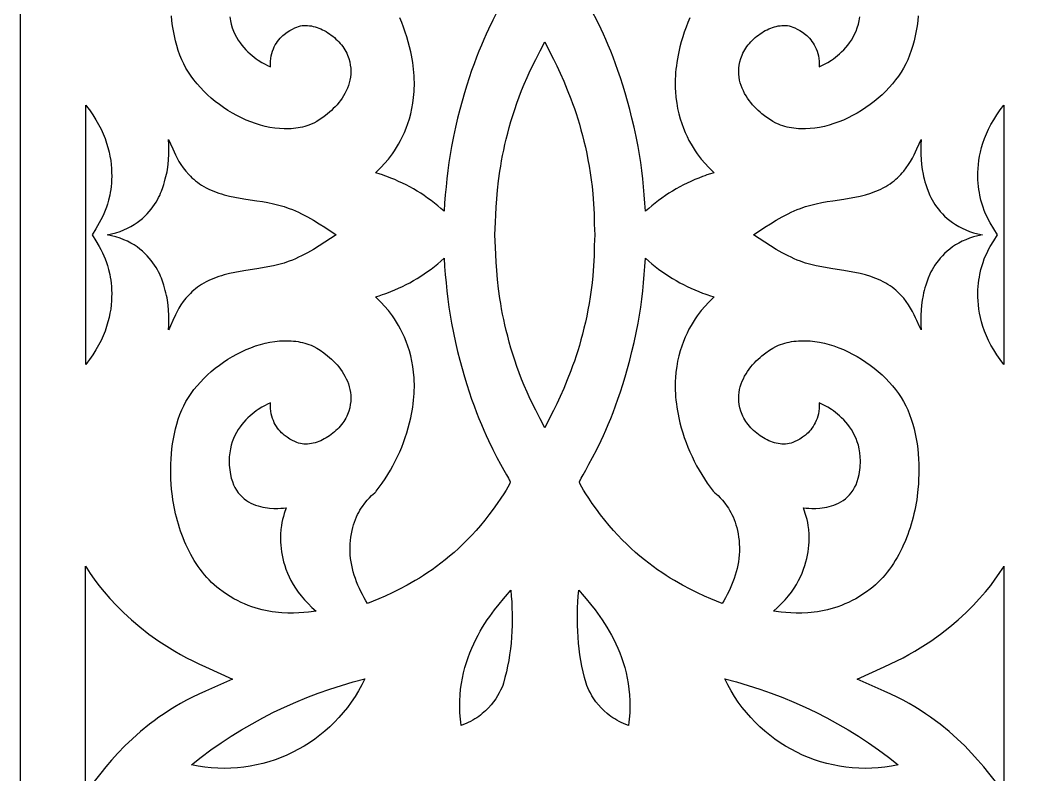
# Model space of a CAD drawing. Extents: x -375 to 375, y -1025 to 1025.
# Drawn here: x -270 to -193.5, y -124.4 to -66.8 of the extents above; entities that cross this region are included whole.
import ezdxf

# ---------------------------------------------------------------- set-up
doc = ezdxf.new("R2010")
doc.units = 0
doc.layers.add('LAYER_1', color=18, linetype='CONTINUOUS')
doc.layers.add('LAYER_2', color=174, linetype='CONTINUOUS')

msp = doc.modelspace()

# ---------------------------------------------------------------- linework, layer by layer
at = {"layer": 'LAYER_1'}
for points in [[(-254.019, -66.568), (-253.97, -66.859), (-253.904, -67.136), (-253.823, -67.401), (-253.728, -67.653), (-253.62, -67.893), (-253.5, -68.12), (-253.371, -68.335), (-253.234, -68.538), (-253.089, -68.729), (-252.939, -68.909), (-252.785, -69.077), (-252.628, -69.234), (-252.47, -69.381), (-252.312, -69.516), (-252.156, -69.64), (-252.002, -69.755), (-251.853, -69.859), (-251.574, -70.037), (-251.329, -70.176), (-251.13, -70.278), (-250.915, -70.377), (-250.918, -70.152), (-250.908, -69.937), (-250.886, -69.733), (-250.852, -69.538), (-250.808, -69.354), (-250.754, -69.178), (-250.692, -69.013), (-250.621, -68.856), (-250.543, -68.708), (-250.458, -68.569), (-250.368, -68.439), (-250.273, -68.317), (-250.174, -68.202), (-250.072, -68.096), (-249.968, -67.997), (-249.862, -67.905), (-249.649, -67.743), (-249.44, -67.608), (-249.241, -67.498), (-249.059, -67.411), (-248.901, -67.345), (-248.774, -67.299), (-248.635, -67.259), (-248.498, -67.238), (-248.359, -67.226), (-248.219, -67.222), (-248.078, -67.228), (-247.935, -67.241), (-247.793, -67.263), (-247.65, -67.292), (-247.507, -67.329), (-247.365, -67.373), (-247.223, -67.424), (-247.082, -67.481), (-246.943, -67.545), (-246.806, -67.616), (-246.671, -67.692), (-246.537, -67.773), (-246.407, -67.86), (-246.28, -67.952), (-246.155, -68.048), (-246.035, -68.15), (-245.918, -68.255), (-245.806, -68.364), (-245.698, -68.477), (-245.595, -68.593), (-245.497, -68.712), (-245.405, -68.835), (-245.318, -68.959), (-245.238, -69.086), (-245.164, -69.215), (-245.096, -69.346), (-245.036, -69.478), (-244.983, -69.611), (-244.938, -69.745), (-244.872, -69.994), (-244.825, -70.239), (-244.797, -70.478), (-244.787, -70.713), (-244.794, -70.944), (-244.817, -71.169), (-244.854, -71.388), (-244.906, -71.603), (-244.971, -71.811), (-245.047, -72.015), (-245.135, -72.212), (-245.233, -72.403), (-245.34, -72.589), (-245.456, -72.768), (-245.578, -72.941), (-245.707, -73.107), (-245.84, -73.266), (-245.979, -73.419), (-246.12, -73.564), (-246.264, -73.703), (-246.409, -73.834), (-246.554, -73.958), (-246.843, -74.183), (-247.121, -74.376), (-247.381, -74.537), (-247.616, -74.664), (-247.817, -74.756), (-247.978, -74.818), (-248.14, -74.873), (-248.305, -74.923), (-248.472, -74.966), (-248.64, -75.004), (-248.811, -75.035), (-248.982, -75.061), (-249.156, -75.082), (-249.331, -75.096), (-249.507, -75.106), (-249.863, -75.108), (-250.222, -75.089), (-250.584, -75.05), (-250.948, -74.992), (-251.313, -74.915), (-251.678, -74.819), (-252.042, -74.706), (-252.404, -74.576), (-252.763, -74.43), (-253.118, -74.269), (-253.469, -74.093), (-253.814, -73.903), (-254.152, -73.699), (-254.483, -73.483), (-254.805, -73.255), (-255.118, -73.016), (-255.421, -72.765), (-255.712, -72.506), (-255.991, -72.236), (-256.256, -71.959), (-256.508, -71.673), (-256.744, -71.38), (-256.965, -71.081), (-257.169, -70.776), (-257.354, -70.466), (-257.521, -70.151), (-257.668, -69.833), (-257.81, -69.48), (-257.938, -69.12), (-258.052, -68.755), (-258.153, -68.385), (-258.24, -68.011), (-258.315, -67.633), (-258.377, -67.251), (-258.427, -66.867), (-258.466, -66.482)], [(-233.647, -66.209), (-233.96, -66.817), (-234.298, -67.512), (-234.474, -67.893), (-234.654, -68.297), (-234.836, -68.723), (-235.021, -69.173), (-235.207, -69.645), (-235.394, -70.142), (-235.58, -70.661), (-235.765, -71.205), (-235.948, -71.773), (-236.128, -72.365), (-236.305, -72.982), (-236.477, -73.623), (-236.644, -74.289), (-236.805, -74.981), (-236.96, -75.698), (-237.106, -76.441), (-237.215, -77.054), (-237.31, -77.669), (-237.393, -78.286), (-237.466, -78.905), (-237.53, -79.525), (-237.586, -80.146), (-237.635, -80.767), (-237.68, -81.389), (-237.92, -81.174), (-238.166, -80.965), (-238.416, -80.763), (-238.67, -80.567), (-238.929, -80.378), (-239.192, -80.195), (-239.459, -80.019), (-239.731, -79.85), (-240.006, -79.687), (-240.285, -79.531), (-240.568, -79.382), (-240.854, -79.24), (-241.144, -79.105), (-241.437, -78.977), (-241.733, -78.857), (-242.032, -78.743), (-242.206, -78.675), (-242.364, -78.617), (-242.629, -78.533), (-242.815, -78.481), (-242.913, -78.453), (-242.832, -78.377), (-242.681, -78.234), (-242.471, -78.025), (-242.215, -77.749), (-241.927, -77.408), (-241.774, -77.212), (-241.618, -76.999), (-241.46, -76.77), (-241.302, -76.524), (-241.145, -76.261), (-240.991, -75.982), (-240.841, -75.686), (-240.698, -75.373), (-240.562, -75.043), (-240.435, -74.697), (-240.32, -74.334), (-240.216, -73.954), (-240.127, -73.557), (-240.053, -73.143), (-239.997, -72.712), (-239.959, -72.264), (-239.948, -72.034), (-239.941, -71.8), (-239.941, -71.561), (-239.946, -71.318), (-239.957, -71.071), (-239.974, -70.82), (-239.998, -70.564), (-240.027, -70.305), (-240.064, -70.041), (-240.107, -69.772), (-240.158, -69.5), (-240.216, -69.223), (-240.305, -68.845), (-240.405, -68.469), (-240.515, -68.095), (-240.637, -67.724), (-240.768, -67.356), (-240.91, -66.991), (-241.062, -66.631)], [(-218.937, -66.631), (-219.089, -66.991), (-219.231, -67.356), (-219.363, -67.724), (-219.484, -68.095), (-219.595, -68.469), (-219.695, -68.845), (-219.784, -69.223), (-219.842, -69.5), (-219.892, -69.772), (-219.936, -70.041), (-219.972, -70.305), (-220.002, -70.564), (-220.025, -70.82), (-220.042, -71.071), (-220.053, -71.318), (-220.059, -71.561), (-220.058, -71.8), (-220.052, -72.034), (-220.041, -72.264), (-220.003, -72.712), (-219.946, -73.143), (-219.873, -73.557), (-219.783, -73.954), (-219.68, -74.334), (-219.564, -74.697), (-219.437, -75.043), (-219.302, -75.373), (-219.158, -75.686), (-219.008, -75.982), (-218.854, -76.261), (-218.697, -76.524), (-218.539, -76.77), (-218.381, -76.999), (-218.225, -77.212), (-218.073, -77.408), (-217.784, -77.749), (-217.529, -78.025), (-217.319, -78.234), (-217.167, -78.377), (-217.087, -78.453), (-217.184, -78.481), (-217.371, -78.533), (-217.635, -78.617), (-217.794, -78.675), (-217.968, -78.743), (-218.267, -78.857), (-218.563, -78.977), (-218.856, -79.105), (-219.146, -79.24), (-219.432, -79.382), (-219.714, -79.531), (-219.994, -79.687), (-220.269, -79.85), (-220.54, -80.019), (-220.807, -80.195), (-221.071, -80.378), (-221.329, -80.567), (-221.584, -80.763), (-221.834, -80.965), (-222.079, -81.174), (-222.32, -81.389), (-222.364, -80.767), (-222.414, -80.146), (-222.47, -79.525), (-222.534, -78.905), (-222.606, -78.286), (-222.69, -77.669), (-222.785, -77.054), (-222.893, -76.441), (-223.04, -75.698), (-223.194, -74.981), (-223.355, -74.289), (-223.522, -73.623), (-223.695, -72.982), (-223.871, -72.365), (-224.052, -71.773), (-224.235, -71.205), (-224.42, -70.661), (-224.606, -70.142), (-224.792, -69.645), (-224.978, -69.173), (-225.163, -68.723), (-225.346, -68.297), (-225.525, -67.893), (-225.702, -67.512), (-226.039, -66.817), (-226.353, -66.209)], [(-201.534, -66.482), (-201.572, -66.867), (-201.623, -67.251), (-201.685, -67.633), (-201.759, -68.011), (-201.847, -68.385), (-201.947, -68.755), (-202.061, -69.12), (-202.189, -69.48), (-202.331, -69.833), (-202.478, -70.151), (-202.645, -70.466), (-202.831, -70.776), (-203.035, -71.081), (-203.255, -71.38), (-203.492, -71.673), (-203.743, -71.959), (-204.009, -72.236), (-204.288, -72.506), (-204.579, -72.765), (-204.881, -73.016), (-205.194, -73.255), (-205.517, -73.483), (-205.847, -73.699), (-206.186, -73.903), (-206.531, -74.093), (-206.881, -74.269), (-207.237, -74.43), (-207.596, -74.576), (-207.958, -74.706), (-208.322, -74.819), (-208.687, -74.915), (-209.051, -74.992), (-209.415, -75.05), (-209.778, -75.089), (-210.137, -75.108), (-210.493, -75.106), (-210.669, -75.096), (-210.844, -75.082), (-211.017, -75.061), (-211.189, -75.035), (-211.359, -75.004), (-211.528, -74.966), (-211.694, -74.923), (-211.859, -74.873), (-212.022, -74.818), (-212.182, -74.756), (-212.383, -74.664), (-212.618, -74.537), (-212.878, -74.376), (-213.157, -74.183), (-213.445, -73.958), (-213.591, -73.834), (-213.736, -73.703), (-213.879, -73.564), (-214.021, -73.419), (-214.159, -73.266), (-214.293, -73.107), (-214.422, -72.941), (-214.544, -72.768), (-214.659, -72.589), (-214.766, -72.403), (-214.864, -72.212), (-214.952, -72.015), (-215.029, -71.811), (-215.094, -71.603), (-215.145, -71.388), (-215.183, -71.169), (-215.206, -70.944), (-215.213, -70.713), (-215.203, -70.478), (-215.175, -70.239), (-215.128, -69.994), (-215.061, -69.745), (-215.016, -69.611), (-214.963, -69.478), (-214.903, -69.346), (-214.836, -69.215), (-214.762, -69.086), (-214.681, -68.959), (-214.595, -68.835), (-214.503, -68.712), (-214.405, -68.593), (-214.302, -68.477), (-214.194, -68.364), (-214.081, -68.255), (-213.965, -68.15), (-213.844, -68.048), (-213.72, -67.952), (-213.592, -67.86), (-213.462, -67.773), (-213.329, -67.692), (-213.194, -67.616), (-213.056, -67.545), (-212.917, -67.481), (-212.777, -67.424), (-212.635, -67.373), (-212.493, -67.329), (-212.35, -67.292), (-212.207, -67.263), (-212.064, -67.241), (-211.922, -67.228), (-211.78, -67.222), (-211.64, -67.226), (-211.501, -67.238), (-211.364, -67.259), (-211.226, -67.299), (-211.098, -67.345), (-210.94, -67.411), (-210.759, -67.498), (-210.56, -67.608), (-210.351, -67.743), (-210.138, -67.905), (-210.032, -67.997), (-209.927, -68.096), (-209.825, -68.202), (-209.726, -68.317), (-209.631, -68.439), (-209.541, -68.569), (-209.457, -68.708), (-209.379, -68.856), (-209.308, -69.013), (-209.245, -69.178), (-209.191, -69.354), (-209.147, -69.538), (-209.114, -69.733), (-209.092, -69.937), (-209.082, -70.152), (-209.085, -70.377), (-208.87, -70.278), (-208.671, -70.176), (-208.426, -70.037), (-208.146, -69.859), (-207.997, -69.755), (-207.844, -69.64), (-207.687, -69.516), (-207.529, -69.381), (-207.371, -69.234), (-207.214, -69.077), (-207.06, -68.909), (-206.91, -68.729), (-206.766, -68.538), (-206.628, -68.335), (-206.499, -68.12), (-206.38, -67.893), (-206.272, -67.653), (-206.176, -67.401), (-206.095, -67.136), (-206.029, -66.859), (-205.98, -66.568)], [(-265, -125.698), (-265, -108.44), (-264.911, -108.59), (-264.648, -108.998), (-264.341, -109.439), (-263.99, -109.909), (-263.592, -110.402), (-263.146, -110.915), (-262.653, -111.442), (-262.111, -111.981), (-261.518, -112.525), (-260.873, -113.071), (-260.176, -113.614), (-259.426, -114.149), (-258.621, -114.672), (-258.197, -114.928), (-257.76, -115.179), (-257.308, -115.425), (-256.843, -115.665), (-256.362, -115.898), (-255.868, -116.125), (-253.806, -117.044), (-255.868, -117.963), (-256.368, -118.189), (-256.851, -118.424), (-257.318, -118.665), (-257.768, -118.912), (-258.202, -119.166), (-258.62, -119.424), (-259.023, -119.687), (-259.41, -119.953), (-259.783, -120.223), (-260.142, -120.496), (-260.818, -121.046), (-261.44, -121.598), (-262.012, -122.149), (-262.537, -122.692), (-263.018, -123.222), (-263.456, -123.735), (-263.856, -124.226), (-264.551, -125.118)], [(-195.448, -125.118), (-196.143, -124.226), (-196.543, -123.735), (-196.982, -123.222), (-197.462, -122.692), (-197.987, -122.149), (-198.559, -121.598), (-199.182, -121.046), (-199.857, -120.496), (-200.216, -120.223), (-200.589, -119.953), (-200.977, -119.687), (-201.38, -119.424), (-201.798, -119.166), (-202.232, -118.912), (-202.682, -118.665), (-203.148, -118.424), (-203.632, -118.189), (-204.132, -117.963), (-206.194, -117.044), (-204.132, -116.125), (-203.637, -115.898), (-203.157, -115.665), (-202.691, -115.425), (-202.239, -115.179), (-201.802, -114.928), (-201.378, -114.672), (-200.574, -114.149), (-199.823, -113.614), (-199.126, -113.071), (-198.482, -112.525), (-197.889, -111.981), (-197.346, -111.442), (-196.853, -110.915), (-196.408, -110.402), (-196.01, -109.909), (-195.658, -109.439), (-195.351, -108.998), (-195.088, -108.59), (-195, -108.441), (-195, -125.697)]]:
    msp.add_lwpolyline(points, dxfattribs=at)
for points in [[(-230.345, -97.211), (-230.694, -96.539), (-231.035, -95.862), (-231.198, -95.52), (-231.353, -95.175), (-231.566, -94.675), (-231.766, -94.181), (-231.953, -93.693), (-232.127, -93.213), (-232.289, -92.739), (-232.44, -92.273), (-232.58, -91.813), (-232.71, -91.361), (-232.829, -90.917), (-232.939, -90.481), (-233.039, -90.052), (-233.131, -89.632), (-233.214, -89.219), (-233.289, -88.816), (-233.357, -88.421), (-233.418, -88.034), (-233.52, -87.288), (-233.6, -86.58), (-233.661, -85.91), (-233.706, -85.279), (-233.739, -84.69), (-233.764, -84.143), (-233.804, -83.18), (-233.764, -82.218), (-233.739, -81.671), (-233.706, -81.082), (-233.661, -80.451), (-233.6, -79.781), (-233.52, -79.073), (-233.418, -78.327), (-233.357, -77.94), (-233.289, -77.545), (-233.214, -77.142), (-233.131, -76.729), (-233.039, -76.309), (-232.939, -75.88), (-232.829, -75.444), (-232.71, -75), (-232.58, -74.548), (-232.44, -74.088), (-232.289, -73.622), (-232.127, -73.148), (-231.953, -72.668), (-231.766, -72.18), (-231.566, -71.686), (-231.353, -71.186), (-231.198, -70.84), (-231.035, -70.499), (-230.694, -69.822), (-230.345, -69.15), (-230, -68.476), (-229.581, -69.304), (-229.343, -69.781), (-229.09, -70.301), (-228.827, -70.863), (-228.558, -71.47), (-228.285, -72.12), (-228.014, -72.815), (-227.88, -73.18), (-227.747, -73.556), (-227.617, -73.943), (-227.489, -74.342), (-227.365, -74.753), (-227.244, -75.175), (-227.127, -75.608), (-227.015, -76.054), (-226.908, -76.511), (-226.806, -76.981), (-226.71, -77.462), (-226.621, -77.955), (-226.539, -78.46), (-226.464, -78.978), (-226.397, -79.508), (-226.338, -80.05), (-226.305, -80.428), (-226.281, -80.808), (-226.247, -81.578), (-226.224, -82.366), (-226.196, -83.18), (-226.224, -83.995), (-226.247, -84.783), (-226.281, -85.553), (-226.305, -85.933), (-226.338, -86.311), (-226.397, -86.853), (-226.464, -87.383), (-226.539, -87.901), (-226.621, -88.406), (-226.71, -88.899), (-226.806, -89.38), (-226.908, -89.85), (-227.015, -90.307), (-227.127, -90.753), (-227.244, -91.186), (-227.365, -91.608), (-227.489, -92.019), (-227.617, -92.418), (-227.747, -92.805), (-227.88, -93.181), (-228.014, -93.546), (-228.285, -94.241), (-228.558, -94.891), (-228.827, -95.498), (-229.09, -96.06), (-229.343, -96.58), (-229.581, -97.057), (-230, -97.885)], [(-264.998, -83.18), (-264.998, -73.293), (-264.851, -73.479), (-264.712, -73.666), (-264.453, -74.036), (-264.22, -74.405), (-264.011, -74.771), (-263.826, -75.133), (-263.664, -75.491), (-263.522, -75.845), (-263.401, -76.193), (-263.299, -76.535), (-263.214, -76.871), (-263.146, -77.199), (-263.094, -77.52), (-263.056, -77.832), (-263.031, -78.135), (-263.018, -78.428), (-263.015, -78.712), (-263.023, -78.984), (-263.039, -79.245), (-263.062, -79.493), (-263.091, -79.729), (-263.126, -79.951), (-263.164, -80.16), (-263.248, -80.532), (-263.334, -80.841), (-263.411, -81.081), (-263.507, -81.337), (-263.606, -81.578), (-263.716, -81.815), (-263.835, -82.048), (-263.962, -82.277), (-264.231, -82.73), (-264.511, -83.18), (-264.231, -83.631), (-263.962, -84.084), (-263.835, -84.313), (-263.716, -84.546), (-263.606, -84.783), (-263.507, -85.024), (-263.411, -85.28), (-263.334, -85.52), (-263.248, -85.829), (-263.164, -86.201), (-263.126, -86.41), (-263.091, -86.632), (-263.062, -86.868), (-263.039, -87.116), (-263.023, -87.377), (-263.015, -87.649), (-263.018, -87.932), (-263.031, -88.226), (-263.056, -88.529), (-263.094, -88.841), (-263.146, -89.162), (-263.214, -89.49), (-263.299, -89.826), (-263.401, -90.168), (-263.522, -90.516), (-263.664, -90.87), (-263.826, -91.228), (-264.011, -91.59), (-264.22, -91.956), (-264.453, -92.324), (-264.712, -92.695), (-264.851, -92.881), (-264.998, -93.068)], [(-195.288, -92.695), (-195.547, -92.324), (-195.78, -91.956), (-195.988, -91.59), (-196.173, -91.228), (-196.336, -90.87), (-196.477, -90.516), (-196.598, -90.168), (-196.701, -89.826), (-196.785, -89.49), (-196.853, -89.162), (-196.906, -88.841), (-196.944, -88.529), (-196.969, -88.226), (-196.982, -87.932), (-196.984, -87.649), (-196.977, -87.377), (-196.961, -87.116), (-196.938, -86.868), (-196.908, -86.632), (-196.874, -86.41), (-196.835, -86.201), (-196.751, -85.829), (-196.666, -85.52), (-196.588, -85.28), (-196.493, -85.024), (-196.393, -84.783), (-196.283, -84.546), (-196.164, -84.313), (-196.038, -84.084), (-195.769, -83.631), (-195.488, -83.18), (-195.769, -82.73), (-196.038, -82.277), (-196.164, -82.048), (-196.283, -81.815), (-196.393, -81.578), (-196.493, -81.337), (-196.588, -81.081), (-196.666, -80.841), (-196.751, -80.532), (-196.835, -80.16), (-196.874, -79.951), (-196.908, -79.729), (-196.938, -79.493), (-196.961, -79.245), (-196.977, -78.984), (-196.984, -78.712), (-196.982, -78.428), (-196.969, -78.135), (-196.944, -77.832), (-196.906, -77.52), (-196.853, -77.199), (-196.785, -76.871), (-196.701, -76.535), (-196.598, -76.193), (-196.477, -75.845), (-196.336, -75.491), (-196.173, -75.133), (-195.988, -74.771), (-195.78, -74.405), (-195.547, -74.036), (-195.288, -73.666), (-195.002, -73.293), (-195.002, -83.18), (-195.002, -93.068)], [(-258.665, -90.059), (-258.659, -89.68), (-258.663, -89.3), (-258.681, -88.92), (-258.715, -88.543), (-258.766, -88.168), (-258.799, -87.983), (-258.837, -87.798), (-258.88, -87.615), (-258.929, -87.434), (-258.981, -87.222), (-259.034, -87.026), (-259.113, -86.782), (-259.219, -86.498), (-259.284, -86.343), (-259.357, -86.182), (-259.439, -86.015), (-259.531, -85.843), (-259.633, -85.668), (-259.745, -85.49), (-259.868, -85.311), (-260.003, -85.132), (-260.149, -84.953), (-260.308, -84.776), (-260.48, -84.602), (-260.666, -84.432), (-260.865, -84.266), (-261.079, -84.107), (-261.307, -83.955), (-261.551, -83.812), (-261.811, -83.677), (-262.088, -83.553), (-262.381, -83.44), (-262.691, -83.34), (-263.02, -83.254), (-263.366, -83.182), (-263.365, -83.18), (-263.366, -83.179), (-263.02, -83.107), (-262.691, -83.021), (-262.381, -82.921), (-262.088, -82.808), (-261.811, -82.684), (-261.551, -82.549), (-261.307, -82.406), (-261.079, -82.254), (-260.865, -82.095), (-260.666, -81.929), (-260.48, -81.759), (-260.308, -81.585), (-260.149, -81.408), (-260.003, -81.229), (-259.868, -81.05), (-259.745, -80.871), (-259.633, -80.693), (-259.531, -80.518), (-259.439, -80.346), (-259.357, -80.179), (-259.284, -80.018), (-259.219, -79.863), (-259.113, -79.579), (-259.034, -79.335), (-258.981, -79.139), (-258.929, -78.927), (-258.88, -78.746), (-258.837, -78.563), (-258.799, -78.378), (-258.766, -78.193), (-258.715, -77.818), (-258.681, -77.441), (-258.663, -77.061), (-258.659, -76.681), (-258.665, -76.302), (-258.68, -75.925), (-258.608, -76.073), (-258.532, -76.243), (-258.361, -76.639), (-258.152, -77.092), (-258.028, -77.333), (-257.889, -77.581), (-257.733, -77.834), (-257.557, -78.087), (-257.36, -78.34), (-257.14, -78.589), (-257.021, -78.711), (-256.895, -78.832), (-256.763, -78.95), (-256.623, -79.066), (-256.476, -79.179), (-256.322, -79.289), (-256.159, -79.396), (-255.989, -79.499), (-255.805, -79.6), (-255.619, -79.694), (-255.429, -79.781), (-255.237, -79.861), (-255.043, -79.935), (-254.846, -80.003), (-254.647, -80.065), (-254.447, -80.123), (-254.04, -80.224), (-253.628, -80.312), (-253.212, -80.388), (-252.792, -80.457), (-251.949, -80.586), (-251.528, -80.654), (-251.109, -80.728), (-250.693, -80.813), (-250.283, -80.912), (-249.878, -81.028), (-249.678, -81.094), (-249.481, -81.165), (-249.243, -81.259), (-249.007, -81.359), (-248.774, -81.465), (-248.543, -81.576), (-248.088, -81.814), (-247.641, -82.068), (-247.2, -82.335), (-246.765, -82.611), (-245.905, -83.18), (-246.765, -83.75), (-247.2, -84.026), (-247.641, -84.293), (-248.088, -84.547), (-248.543, -84.785), (-248.774, -84.896), (-249.007, -85.002), (-249.243, -85.102), (-249.481, -85.196), (-249.678, -85.267), (-249.878, -85.333), (-250.283, -85.449), (-250.693, -85.548), (-251.109, -85.633), (-251.528, -85.707), (-251.949, -85.775), (-252.792, -85.904), (-253.212, -85.973), (-253.628, -86.049), (-254.04, -86.137), (-254.447, -86.238), (-254.647, -86.296), (-254.846, -86.358), (-255.043, -86.426), (-255.237, -86.5), (-255.429, -86.58), (-255.619, -86.667), (-255.805, -86.76), (-255.989, -86.862), (-256.159, -86.965), (-256.322, -87.071), (-256.476, -87.181), (-256.623, -87.295), (-256.763, -87.411), (-256.895, -87.529), (-257.021, -87.65), (-257.14, -87.772), (-257.36, -88.021), (-257.557, -88.274), (-257.733, -88.527), (-257.889, -88.779), (-258.028, -89.027), (-258.152, -89.269), (-258.361, -89.722), (-258.532, -90.118), (-258.608, -90.288), (-258.68, -90.436)], [(-201.468, -90.118), (-201.639, -89.722), (-201.738, -89.501), (-201.848, -89.269), (-201.971, -89.027), (-202.11, -88.779), (-202.267, -88.527), (-202.442, -88.274), (-202.639, -88.021), (-202.746, -87.896), (-202.859, -87.772), (-202.978, -87.65), (-203.104, -87.529), (-203.237, -87.411), (-203.377, -87.295), (-203.524, -87.181), (-203.678, -87.071), (-203.84, -86.965), (-204.01, -86.862), (-204.194, -86.76), (-204.381, -86.667), (-204.57, -86.58), (-204.762, -86.5), (-204.957, -86.426), (-205.153, -86.358), (-205.553, -86.238), (-205.959, -86.137), (-206.371, -86.049), (-206.788, -85.973), (-207.207, -85.904), (-208.051, -85.775), (-208.472, -85.707), (-208.891, -85.633), (-209.306, -85.548), (-209.717, -85.449), (-210.122, -85.333), (-210.321, -85.267), (-210.519, -85.196), (-210.757, -85.102), (-210.992, -85.002), (-211.225, -84.896), (-211.456, -84.785), (-211.911, -84.547), (-212.358, -84.293), (-212.799, -84.026), (-213.235, -83.75), (-214.094, -83.18), (-213.235, -82.611), (-212.799, -82.335), (-212.358, -82.068), (-211.911, -81.814), (-211.456, -81.576), (-211.225, -81.465), (-210.992, -81.359), (-210.757, -81.259), (-210.519, -81.165), (-210.321, -81.094), (-210.122, -81.028), (-209.717, -80.912), (-209.306, -80.813), (-208.891, -80.728), (-208.472, -80.654), (-208.051, -80.586), (-207.207, -80.457), (-206.788, -80.388), (-206.371, -80.312), (-205.959, -80.224), (-205.553, -80.123), (-205.153, -80.003), (-204.957, -79.935), (-204.762, -79.861), (-204.57, -79.781), (-204.381, -79.694), (-204.194, -79.6), (-204.01, -79.499), (-203.84, -79.396), (-203.678, -79.289), (-203.524, -79.179), (-203.377, -79.066), (-203.237, -78.95), (-203.104, -78.832), (-202.978, -78.711), (-202.859, -78.589), (-202.746, -78.465), (-202.639, -78.34), (-202.442, -78.087), (-202.267, -77.834), (-202.11, -77.581), (-201.971, -77.333), (-201.848, -77.092), (-201.738, -76.86), (-201.639, -76.639), (-201.468, -76.243), (-201.319, -75.925), (-201.334, -76.302), (-201.341, -76.681), (-201.336, -77.061), (-201.318, -77.441), (-201.285, -77.818), (-201.234, -78.193), (-201.163, -78.563), (-201.12, -78.746), (-201.07, -78.927), (-201.019, -79.139), (-200.965, -79.335), (-200.887, -79.579), (-200.781, -79.863), (-200.643, -80.179), (-200.56, -80.346), (-200.469, -80.518), (-200.367, -80.693), (-200.255, -80.871), (-200.131, -81.05), (-199.997, -81.229), (-199.85, -81.408), (-199.691, -81.585), (-199.519, -81.759), (-199.334, -81.929), (-199.134, -82.095), (-198.921, -82.254), (-198.692, -82.406), (-198.448, -82.549), (-198.188, -82.684), (-197.912, -82.808), (-197.619, -82.921), (-197.308, -83.021), (-196.98, -83.107), (-196.633, -83.179), (-196.634, -83.18), (-196.633, -83.182), (-196.98, -83.254), (-197.308, -83.34), (-197.619, -83.44), (-197.912, -83.553), (-198.188, -83.677), (-198.448, -83.812), (-198.692, -83.955), (-198.921, -84.107), (-199.134, -84.266), (-199.334, -84.432), (-199.519, -84.602), (-199.691, -84.776), (-199.85, -84.953), (-199.997, -85.132), (-200.131, -85.311), (-200.255, -85.49), (-200.367, -85.668), (-200.469, -85.843), (-200.56, -86.015), (-200.643, -86.182), (-200.781, -86.498), (-200.887, -86.782), (-200.965, -87.026), (-201.019, -87.222), (-201.07, -87.434), (-201.12, -87.615), (-201.163, -87.798), (-201.234, -88.168), (-201.285, -88.543), (-201.318, -88.92), (-201.336, -89.3), (-201.341, -89.68), (-201.334, -90.059), (-201.319, -90.436)], [(-243.645, -111.072), (-243.775, -110.843), (-243.901, -110.609), (-244.021, -110.372), (-244.135, -110.131), (-244.242, -109.887), (-244.342, -109.639), (-244.435, -109.389), (-244.52, -109.136), (-244.596, -108.882), (-244.662, -108.625), (-244.719, -108.366), (-244.766, -108.107), (-244.801, -107.846), (-244.825, -107.584), (-244.838, -107.322), (-244.839, -107.03), (-244.828, -106.749), (-244.808, -106.479), (-244.777, -106.219), (-244.738, -105.97), (-244.69, -105.731), (-244.634, -105.503), (-244.572, -105.285), (-244.503, -105.077), (-244.429, -104.878), (-244.35, -104.69), (-244.267, -104.511), (-244.181, -104.341), (-244.092, -104.181), (-244.001, -104.03), (-243.908, -103.888), (-243.723, -103.631), (-243.541, -103.408), (-243.369, -103.219), (-243.212, -103.062), (-242.965, -102.841), (-242.887, -102.775), (-242.847, -102.736), (-242.614, -102.429), (-242.389, -102.114), (-242.173, -101.791), (-241.965, -101.462), (-241.766, -101.127), (-241.576, -100.786), (-241.395, -100.439), (-241.224, -100.087), (-241.062, -99.73), (-240.91, -99.369), (-240.768, -99.005), (-240.637, -98.637), (-240.515, -98.265), (-240.405, -97.892), (-240.305, -97.516), (-240.216, -97.138), (-240.158, -96.861), (-240.107, -96.589), (-240.064, -96.32), (-240.027, -96.056), (-239.998, -95.796), (-239.974, -95.541), (-239.957, -95.29), (-239.946, -95.042), (-239.941, -94.8), (-239.941, -94.561), (-239.948, -94.327), (-239.959, -94.096), (-239.997, -93.649), (-240.053, -93.218), (-240.127, -92.804), (-240.216, -92.407), (-240.32, -92.027), (-240.435, -91.664), (-240.562, -91.317), (-240.698, -90.988), (-240.841, -90.675), (-240.991, -90.379), (-241.145, -90.099), (-241.302, -89.837), (-241.46, -89.591), (-241.618, -89.362), (-241.774, -89.149), (-241.927, -88.953), (-242.215, -88.612), (-242.471, -88.336), (-242.681, -88.127), (-242.832, -87.984), (-242.913, -87.908), (-242.815, -87.88), (-242.629, -87.828), (-242.364, -87.743), (-242.206, -87.686), (-242.032, -87.618), (-241.733, -87.504), (-241.437, -87.384), (-241.144, -87.256), (-240.854, -87.121), (-240.568, -86.979), (-240.285, -86.83), (-240.006, -86.674), (-239.731, -86.511), (-239.459, -86.342), (-239.192, -86.166), (-238.929, -85.983), (-238.67, -85.794), (-238.416, -85.598), (-238.166, -85.396), (-237.92, -85.187), (-237.68, -84.972), (-237.635, -85.594), (-237.586, -86.215), (-237.53, -86.836), (-237.466, -87.456), (-237.393, -88.075), (-237.31, -88.692), (-237.215, -89.307), (-237.106, -89.92), (-236.96, -90.663), (-236.805, -91.38), (-236.644, -92.072), (-236.477, -92.738), (-236.305, -93.379), (-236.128, -93.996), (-235.948, -94.588), (-235.765, -95.156), (-235.58, -95.7), (-235.394, -96.219), (-235.207, -96.715), (-235.021, -97.188), (-234.836, -97.638), (-234.654, -98.064), (-234.474, -98.468), (-234.298, -98.849), (-233.96, -99.544), (-233.647, -100.152), (-233.365, -100.674), (-233.12, -101.112), (-232.919, -101.467), (-232.768, -101.742), (-232.714, -101.849), (-232.675, -101.938), (-232.651, -102.007), (-232.644, -102.057), (-232.664, -102.116), (-232.722, -102.235), (-232.819, -102.41), (-232.956, -102.641), (-233.135, -102.926), (-233.357, -103.264), (-233.623, -103.654), (-233.934, -104.094), (-234.255, -104.528), (-234.58, -104.944), (-234.909, -105.343), (-235.24, -105.725), (-235.573, -106.09), (-235.908, -106.44), (-236.245, -106.774), (-236.582, -107.092), (-236.92, -107.396), (-237.257, -107.686), (-237.593, -107.962), (-237.928, -108.224), (-238.26, -108.473), (-238.591, -108.71), (-238.918, -108.934), (-239.242, -109.147), (-239.562, -109.348), (-239.877, -109.539), (-240.187, -109.719), (-240.491, -109.889), (-241.081, -110.2), (-241.642, -110.476), (-242.17, -110.72), (-242.66, -110.936), (-243.51, -111.297)], [(-217.34, -110.936), (-217.83, -110.72), (-218.358, -110.476), (-218.918, -110.2), (-219.508, -109.889), (-219.812, -109.719), (-220.123, -109.539), (-220.438, -109.348), (-220.758, -109.147), (-221.081, -108.934), (-221.409, -108.71), (-221.739, -108.473), (-222.072, -108.224), (-222.407, -107.962), (-222.743, -107.686), (-223.08, -107.396), (-223.417, -107.092), (-223.755, -106.774), (-224.091, -106.44), (-224.426, -106.09), (-224.76, -105.725), (-225.091, -105.343), (-225.419, -104.944), (-225.744, -104.528), (-226.065, -104.094), (-226.376, -103.654), (-226.642, -103.264), (-226.864, -102.926), (-227.043, -102.641), (-227.181, -102.41), (-227.277, -102.235), (-227.335, -102.116), (-227.355, -102.057), (-227.348, -102.007), (-227.325, -101.938), (-227.285, -101.849), (-227.231, -101.742), (-227.081, -101.467), (-226.88, -101.112), (-226.635, -100.674), (-226.353, -100.152), (-226.039, -99.544), (-225.702, -98.849), (-225.525, -98.468), (-225.346, -98.064), (-225.163, -97.638), (-224.978, -97.188), (-224.792, -96.715), (-224.606, -96.219), (-224.42, -95.7), (-224.235, -95.156), (-224.052, -94.588), (-223.871, -93.996), (-223.695, -93.379), (-223.522, -92.738), (-223.355, -92.072), (-223.194, -91.38), (-223.04, -90.663), (-222.893, -89.92), (-222.785, -89.307), (-222.69, -88.692), (-222.606, -88.075), (-222.534, -87.456), (-222.47, -86.836), (-222.414, -86.215), (-222.364, -85.594), (-222.32, -84.972), (-222.079, -85.187), (-221.834, -85.396), (-221.584, -85.598), (-221.329, -85.794), (-221.071, -85.983), (-220.807, -86.166), (-220.54, -86.342), (-220.269, -86.511), (-219.994, -86.674), (-219.714, -86.83), (-219.432, -86.979), (-219.146, -87.121), (-218.856, -87.256), (-218.563, -87.384), (-218.267, -87.504), (-217.968, -87.618), (-217.794, -87.686), (-217.635, -87.743), (-217.371, -87.828), (-217.184, -87.88), (-217.087, -87.908), (-217.167, -87.984), (-217.319, -88.127), (-217.529, -88.336), (-217.784, -88.612), (-218.073, -88.953), (-218.225, -89.149), (-218.381, -89.362), (-218.539, -89.591), (-218.697, -89.837), (-218.854, -90.099), (-219.008, -90.379), (-219.158, -90.675), (-219.302, -90.988), (-219.437, -91.317), (-219.564, -91.664), (-219.68, -92.027), (-219.783, -92.407), (-219.873, -92.804), (-219.946, -93.218), (-220.003, -93.649), (-220.041, -94.096), (-220.052, -94.327), (-220.058, -94.561), (-220.059, -94.8), (-220.053, -95.042), (-220.042, -95.29), (-220.025, -95.541), (-220.002, -95.796), (-219.972, -96.056), (-219.936, -96.32), (-219.892, -96.589), (-219.842, -96.861), (-219.784, -97.138), (-219.695, -97.516), (-219.595, -97.892), (-219.484, -98.265), (-219.363, -98.637), (-219.231, -99.005), (-219.089, -99.369), (-218.937, -99.73), (-218.776, -100.087), (-218.604, -100.439), (-218.423, -100.786), (-218.233, -101.127), (-218.034, -101.462), (-217.827, -101.791), (-217.61, -102.114), (-217.385, -102.429), (-217.152, -102.736), (-217.112, -102.775), (-217.034, -102.841), (-216.788, -103.062), (-216.63, -103.219), (-216.458, -103.408), (-216.277, -103.631), (-216.091, -103.888), (-215.999, -104.03), (-215.908, -104.181), (-215.819, -104.341), (-215.733, -104.511), (-215.649, -104.69), (-215.57, -104.878), (-215.496, -105.077), (-215.428, -105.285), (-215.365, -105.503), (-215.31, -105.731), (-215.262, -105.97), (-215.222, -106.219), (-215.192, -106.479), (-215.171, -106.749), (-215.161, -107.03), (-215.162, -107.322), (-215.174, -107.584), (-215.198, -107.846), (-215.234, -108.107), (-215.28, -108.366), (-215.337, -108.625), (-215.404, -108.882), (-215.48, -109.136), (-215.564, -109.389), (-215.657, -109.639), (-215.758, -109.887), (-215.865, -110.131), (-215.979, -110.372), (-216.099, -110.609), (-216.224, -110.843), (-216.354, -111.072), (-216.489, -111.297)], [(-249.595, -112.018), (-250.055, -111.995), (-250.293, -111.974), (-250.536, -111.947), (-250.784, -111.913), (-251.036, -111.871), (-251.291, -111.821), (-251.55, -111.763), (-251.812, -111.695), (-252.077, -111.617), (-252.344, -111.529), (-252.614, -111.431), (-252.885, -111.321), (-253.157, -111.199), (-253.431, -111.066), (-253.705, -110.919), (-253.979, -110.759), (-254.254, -110.585), (-254.528, -110.397), (-254.801, -110.194), (-255.006, -110.031), (-255.204, -109.859), (-255.396, -109.679), (-255.582, -109.493), (-255.763, -109.299), (-255.937, -109.099), (-256.105, -108.893), (-256.268, -108.68), (-256.424, -108.462), (-256.575, -108.239), (-256.72, -108.01), (-256.859, -107.776), (-256.992, -107.539), (-257.119, -107.297), (-257.241, -107.051), (-257.357, -106.801), (-257.467, -106.549), (-257.571, -106.293), (-257.67, -106.035), (-257.763, -105.774), (-257.851, -105.512), (-257.933, -105.247), (-258.009, -104.982), (-258.08, -104.715), (-258.145, -104.447), (-258.205, -104.179), (-258.259, -103.911), (-258.307, -103.643), (-258.351, -103.376), (-258.388, -103.109), (-258.448, -102.579), (-258.478, -102.198), (-258.501, -101.814), (-258.513, -101.428), (-258.517, -101.041), (-258.51, -100.654), (-258.493, -100.266), (-258.466, -99.879), (-258.427, -99.493), (-258.377, -99.11), (-258.315, -98.728), (-258.24, -98.35), (-258.153, -97.976), (-258.052, -97.606), (-257.938, -97.241), (-257.81, -96.881), (-257.668, -96.528), (-257.521, -96.21), (-257.354, -95.895), (-257.169, -95.585), (-256.965, -95.28), (-256.744, -94.981), (-256.508, -94.688), (-256.256, -94.402), (-255.991, -94.125), (-255.712, -93.855), (-255.421, -93.595), (-255.118, -93.345), (-254.805, -93.106), (-254.483, -92.878), (-254.152, -92.662), (-253.814, -92.458), (-253.469, -92.268), (-253.118, -92.092), (-252.763, -91.931), (-252.404, -91.785), (-252.042, -91.655), (-251.678, -91.542), (-251.313, -91.446), (-250.948, -91.369), (-250.584, -91.311), (-250.222, -91.272), (-249.863, -91.253), (-249.507, -91.255), (-249.331, -91.265), (-249.156, -91.279), (-248.982, -91.3), (-248.811, -91.326), (-248.64, -91.357), (-248.472, -91.395), (-248.305, -91.438), (-248.14, -91.488), (-247.978, -91.543), (-247.817, -91.605), (-247.616, -91.697), (-247.381, -91.824), (-247.121, -91.985), (-246.843, -92.178), (-246.554, -92.403), (-246.409, -92.527), (-246.264, -92.658), (-246.12, -92.797), (-245.979, -92.942), (-245.84, -93.095), (-245.707, -93.254), (-245.578, -93.42), (-245.456, -93.593), (-245.34, -93.772), (-245.233, -93.957), (-245.135, -94.149), (-245.047, -94.346), (-244.971, -94.549), (-244.906, -94.758), (-244.854, -94.973), (-244.817, -95.192), (-244.794, -95.417), (-244.787, -95.647), (-244.797, -95.882), (-244.825, -96.122), (-244.872, -96.367), (-244.938, -96.616), (-244.983, -96.75), (-245.036, -96.883), (-245.096, -97.015), (-245.164, -97.146), (-245.238, -97.275), (-245.318, -97.402), (-245.405, -97.526), (-245.497, -97.648), (-245.595, -97.768), (-245.698, -97.884), (-245.806, -97.997), (-245.918, -98.106), (-246.035, -98.211), (-246.155, -98.312), (-246.28, -98.409), (-246.407, -98.501), (-246.537, -98.588), (-246.671, -98.669), (-246.806, -98.745), (-246.943, -98.816), (-247.082, -98.88), (-247.223, -98.937), (-247.365, -98.988), (-247.507, -99.032), (-247.65, -99.069), (-247.793, -99.098), (-247.935, -99.12), (-248.078, -99.133), (-248.219, -99.139), (-248.359, -99.135), (-248.498, -99.123), (-248.635, -99.102), (-248.774, -99.062), (-248.901, -99.016), (-249.059, -98.95), (-249.241, -98.863), (-249.44, -98.753), (-249.649, -98.618), (-249.862, -98.456), (-249.968, -98.364), (-250.072, -98.265), (-250.174, -98.159), (-250.273, -98.044), (-250.368, -97.922), (-250.458, -97.792), (-250.543, -97.652), (-250.621, -97.505), (-250.692, -97.348), (-250.754, -97.182), (-250.808, -97.007), (-250.852, -96.823), (-250.886, -96.628), (-250.908, -96.424), (-250.918, -96.209), (-250.915, -95.984), (-251.13, -96.083), (-251.329, -96.185), (-251.574, -96.324), (-251.853, -96.502), (-252.002, -96.606), (-252.156, -96.72), (-252.312, -96.845), (-252.47, -96.98), (-252.628, -97.126), (-252.785, -97.284), (-252.939, -97.452), (-253.089, -97.632), (-253.234, -97.823), (-253.371, -98.026), (-253.5, -98.241), (-253.62, -98.468), (-253.728, -98.708), (-253.823, -98.96), (-253.904, -99.225), (-253.97, -99.502), (-254.019, -99.793), (-254.05, -100.097), (-254.061, -100.415), (-254.059, -100.579), (-254.051, -100.746), (-254.038, -100.917), (-254.018, -101.092), (-253.993, -101.27), (-253.962, -101.451), (-253.898, -101.733), (-253.819, -101.994), (-253.725, -102.234), (-253.617, -102.456), (-253.497, -102.659), (-253.365, -102.845), (-253.223, -103.013), (-253.073, -103.166), (-252.914, -103.303), (-252.748, -103.426), (-252.577, -103.534), (-252.402, -103.63), (-252.223, -103.714), (-252.042, -103.785), (-251.86, -103.847), (-251.678, -103.898), (-251.497, -103.94), (-251.319, -103.973), (-251.144, -103.999), (-250.974, -104.018), (-250.652, -104.038), (-250.363, -104.04), (-250.115, -104.03), (-249.918, -104.013), (-249.713, -103.986), (-249.86, -104.429), (-249.931, -104.65), (-249.991, -104.875), (-250.045, -105.122), (-250.083, -105.353), (-250.119, -105.647), (-250.144, -105.999), (-250.15, -106.194), (-250.151, -106.402), (-250.144, -106.62), (-250.13, -106.849), (-250.108, -107.088), (-250.075, -107.336), (-250.032, -107.591), (-249.978, -107.854), (-249.91, -108.123), (-249.829, -108.399), (-249.733, -108.679), (-249.622, -108.963), (-249.494, -109.251), (-249.348, -109.542), (-249.184, -109.834), (-249, -110.127), (-248.795, -110.421), (-248.568, -110.714), (-248.319, -111.006), (-248.046, -111.296), (-247.749, -111.584), (-247.426, -111.867), (-248.017, -111.945), (-248.366, -111.979), (-248.748, -112.006), (-249.158, -112.02)], [(-211.252, -112.006), (-211.633, -111.979), (-211.982, -111.945), (-212.574, -111.867), (-212.25, -111.584), (-211.953, -111.296), (-211.68, -111.006), (-211.431, -110.714), (-211.205, -110.421), (-211, -110.127), (-210.816, -109.834), (-210.651, -109.542), (-210.506, -109.251), (-210.378, -108.963), (-210.266, -108.679), (-210.17, -108.399), (-210.089, -108.123), (-210.022, -107.854), (-209.967, -107.591), (-209.924, -107.336), (-209.892, -107.088), (-209.869, -106.849), (-209.855, -106.62), (-209.849, -106.402), (-209.849, -106.194), (-209.855, -105.999), (-209.88, -105.647), (-209.916, -105.353), (-209.955, -105.122), (-210.008, -104.875), (-210.069, -104.65), (-210.139, -104.429), (-210.286, -103.986), (-210.081, -104.013), (-209.884, -104.03), (-209.637, -104.04), (-209.347, -104.038), (-209.026, -104.018), (-208.856, -103.999), (-208.681, -103.973), (-208.502, -103.94), (-208.322, -103.898), (-208.14, -103.847), (-207.958, -103.785), (-207.777, -103.714), (-207.598, -103.63), (-207.422, -103.534), (-207.251, -103.426), (-207.086, -103.303), (-206.927, -103.166), (-206.776, -103.013), (-206.634, -102.845), (-206.503, -102.659), (-206.383, -102.456), (-206.275, -102.234), (-206.181, -101.994), (-206.101, -101.733), (-206.038, -101.451), (-206.006, -101.27), (-205.981, -101.092), (-205.962, -100.917), (-205.949, -100.746), (-205.941, -100.579), (-205.938, -100.415), (-205.949, -100.097), (-205.98, -99.793), (-206.029, -99.502), (-206.095, -99.225), (-206.176, -98.96), (-206.272, -98.708), (-206.38, -98.468), (-206.499, -98.241), (-206.628, -98.026), (-206.766, -97.823), (-206.91, -97.632), (-207.06, -97.452), (-207.214, -97.284), (-207.371, -97.126), (-207.529, -96.98), (-207.687, -96.845), (-207.844, -96.72), (-207.997, -96.606), (-208.146, -96.502), (-208.426, -96.324), (-208.671, -96.185), (-208.87, -96.083), (-209.085, -95.984), (-209.082, -96.209), (-209.092, -96.424), (-209.114, -96.628), (-209.147, -96.823), (-209.191, -97.007), (-209.245, -97.182), (-209.308, -97.348), (-209.379, -97.505), (-209.457, -97.652), (-209.541, -97.792), (-209.631, -97.922), (-209.726, -98.044), (-209.825, -98.159), (-209.927, -98.265), (-210.032, -98.364), (-210.138, -98.456), (-210.351, -98.618), (-210.56, -98.753), (-210.759, -98.863), (-210.94, -98.95), (-211.098, -99.016), (-211.226, -99.062), (-211.364, -99.102), (-211.501, -99.123), (-211.64, -99.135), (-211.78, -99.139), (-211.922, -99.133), (-212.064, -99.12), (-212.207, -99.098), (-212.35, -99.069), (-212.493, -99.032), (-212.635, -98.988), (-212.777, -98.937), (-212.917, -98.88), (-213.056, -98.816), (-213.194, -98.745), (-213.329, -98.669), (-213.462, -98.588), (-213.592, -98.501), (-213.72, -98.409), (-213.844, -98.312), (-213.965, -98.211), (-214.081, -98.106), (-214.194, -97.997), (-214.302, -97.884), (-214.405, -97.768), (-214.503, -97.648), (-214.595, -97.526), (-214.681, -97.402), (-214.762, -97.275), (-214.836, -97.146), (-214.903, -97.015), (-214.963, -96.883), (-215.016, -96.75), (-215.061, -96.616), (-215.128, -96.367), (-215.175, -96.122), (-215.203, -95.882), (-215.213, -95.647), (-215.206, -95.417), (-215.183, -95.192), (-215.145, -94.973), (-215.094, -94.758), (-215.029, -94.549), (-214.952, -94.346), (-214.864, -94.149), (-214.766, -93.957), (-214.659, -93.772), (-214.544, -93.593), (-214.422, -93.42), (-214.293, -93.254), (-214.159, -93.095), (-214.021, -92.942), (-213.879, -92.797), (-213.736, -92.658), (-213.591, -92.527), (-213.445, -92.403), (-213.157, -92.178), (-212.878, -91.985), (-212.618, -91.824), (-212.383, -91.697), (-212.182, -91.605), (-212.022, -91.543), (-211.859, -91.488), (-211.694, -91.438), (-211.528, -91.395), (-211.359, -91.357), (-211.189, -91.326), (-211.017, -91.3), (-210.844, -91.279), (-210.669, -91.265), (-210.493, -91.255), (-210.137, -91.253), (-209.778, -91.272), (-209.415, -91.311), (-209.051, -91.369), (-208.687, -91.446), (-208.322, -91.542), (-207.958, -91.655), (-207.596, -91.785), (-207.237, -91.931), (-206.881, -92.092), (-206.531, -92.268), (-206.186, -92.458), (-205.847, -92.662), (-205.517, -92.878), (-205.194, -93.106), (-204.881, -93.345), (-204.579, -93.595), (-204.288, -93.855), (-204.009, -94.125), (-203.743, -94.402), (-203.492, -94.688), (-203.255, -94.981), (-203.035, -95.28), (-202.831, -95.585), (-202.645, -95.895), (-202.478, -96.21), (-202.331, -96.528), (-202.189, -96.881), (-202.061, -97.241), (-201.947, -97.606), (-201.847, -97.976), (-201.759, -98.35), (-201.685, -98.728), (-201.623, -99.11), (-201.572, -99.493), (-201.534, -99.879), (-201.506, -100.266), (-201.489, -100.654), (-201.483, -101.041), (-201.486, -101.428), (-201.499, -101.814), (-201.521, -102.198), (-201.552, -102.579), (-201.611, -103.109), (-201.649, -103.376), (-201.692, -103.643), (-201.741, -103.911), (-201.795, -104.179), (-201.855, -104.447), (-201.92, -104.715), (-201.991, -104.982), (-202.067, -105.247), (-202.149, -105.512), (-202.236, -105.774), (-202.329, -106.035), (-202.428, -106.293), (-202.533, -106.549), (-202.643, -106.801), (-202.759, -107.051), (-202.88, -107.297), (-203.008, -107.539), (-203.141, -107.776), (-203.28, -108.01), (-203.425, -108.239), (-203.575, -108.462), (-203.732, -108.68), (-203.894, -108.893), (-204.063, -109.099), (-204.237, -109.299), (-204.417, -109.493), (-204.603, -109.679), (-204.796, -109.859), (-204.994, -110.031), (-205.198, -110.194), (-205.472, -110.397), (-205.746, -110.585), (-206.02, -110.759), (-206.295, -110.919), (-206.569, -111.066), (-206.842, -111.199), (-207.115, -111.321), (-207.386, -111.431), (-207.655, -111.529), (-207.922, -111.617), (-208.187, -111.695), (-208.449, -111.763), (-208.708, -111.821), (-208.964, -111.871), (-209.216, -111.913), (-209.463, -111.947), (-209.706, -111.974), (-209.944, -111.995), (-210.405, -112.018), (-210.842, -112.02)], [(-236.411, -120.345), (-236.437, -120.101), (-236.472, -119.622), (-236.487, -119.154), (-236.481, -118.696), (-236.457, -118.248), (-236.415, -117.81), (-236.356, -117.383), (-236.282, -116.966), (-236.193, -116.56), (-236.09, -116.165), (-235.976, -115.781), (-235.85, -115.407), (-235.713, -115.044), (-235.568, -114.692), (-235.414, -114.35), (-235.253, -114.02), (-235.087, -113.701), (-234.915, -113.393), (-234.739, -113.096), (-234.561, -112.81), (-234.381, -112.536), (-234.2, -112.273), (-234.019, -112.021), (-233.84, -111.78), (-233.49, -111.334), (-233.158, -110.935), (-232.854, -110.582), (-232.585, -110.276), (-232.551, -110.72), (-232.525, -111.166), (-232.506, -111.613), (-232.495, -112.062), (-232.492, -112.51), (-232.499, -112.96), (-232.514, -113.408), (-232.54, -113.856), (-232.576, -114.303), (-232.622, -114.749), (-232.68, -115.192), (-232.75, -115.633), (-232.832, -116.071), (-232.927, -116.506), (-233.035, -116.937), (-233.157, -117.364), (-233.21, -117.525), (-233.281, -117.704), (-233.368, -117.899), (-233.473, -118.106), (-233.597, -118.323), (-233.739, -118.547), (-233.902, -118.776), (-234.086, -119.006), (-234.29, -119.236), (-234.517, -119.462), (-234.767, -119.682), (-234.9, -119.788), (-235.04, -119.892), (-235.185, -119.993), (-235.337, -120.091), (-235.495, -120.185), (-235.659, -120.276), (-235.829, -120.362), (-236.006, -120.443), (-236.19, -120.519), (-236.38, -120.59)], [(-223.81, -120.519), (-223.993, -120.443), (-224.17, -120.362), (-224.341, -120.276), (-224.505, -120.185), (-224.663, -120.091), (-224.814, -119.993), (-224.96, -119.892), (-225.099, -119.788), (-225.233, -119.682), (-225.482, -119.462), (-225.709, -119.236), (-225.914, -119.006), (-226.097, -118.776), (-226.26, -118.547), (-226.403, -118.323), (-226.527, -118.106), (-226.632, -117.899), (-226.719, -117.704), (-226.789, -117.525), (-226.843, -117.364), (-226.965, -116.937), (-227.073, -116.506), (-227.167, -116.071), (-227.249, -115.633), (-227.319, -115.192), (-227.377, -114.749), (-227.424, -114.303), (-227.46, -113.856), (-227.485, -113.408), (-227.501, -112.96), (-227.507, -112.51), (-227.505, -112.062), (-227.494, -111.613), (-227.475, -111.166), (-227.448, -110.72), (-227.415, -110.276), (-227.146, -110.582), (-226.841, -110.935), (-226.51, -111.334), (-226.16, -111.78), (-225.981, -112.021), (-225.8, -112.273), (-225.619, -112.536), (-225.439, -112.81), (-225.26, -113.096), (-225.085, -113.393), (-224.913, -113.701), (-224.746, -114.02), (-224.585, -114.35), (-224.432, -114.692), (-224.286, -115.044), (-224.15, -115.407), (-224.024, -115.781), (-223.909, -116.165), (-223.807, -116.56), (-223.718, -116.966), (-223.644, -117.383), (-223.585, -117.81), (-223.543, -118.248), (-223.518, -118.696), (-223.513, -119.154), (-223.527, -119.622), (-223.562, -120.101), (-223.588, -120.345), (-223.619, -120.59)], [(-254.924, -123.846), (-255.425, -123.814), (-255.928, -123.76), (-256.431, -123.684), (-256.934, -123.586), (-256.197, -123.009), (-255.447, -122.454), (-254.683, -121.92), (-253.906, -121.407), (-253.116, -120.917), (-252.313, -120.449), (-251.499, -120.003), (-250.674, -119.579), (-249.837, -119.179), (-248.991, -118.801), (-248.134, -118.446), (-247.267, -118.115), (-246.392, -117.808), (-245.508, -117.525), (-244.615, -117.265), (-243.715, -117.03), (-243.949, -117.494), (-244.2, -117.944), (-244.468, -118.38), (-244.752, -118.801), (-245.052, -119.208), (-245.366, -119.6), (-245.695, -119.976), (-246.038, -120.337), (-246.395, -120.682), (-246.764, -121.011), (-247.145, -121.323), (-247.537, -121.619), (-247.941, -121.898), (-248.355, -122.159), (-248.779, -122.403), (-249.212, -122.629), (-249.654, -122.837), (-250.104, -123.027), (-250.562, -123.197), (-251.027, -123.349), (-251.498, -123.482), (-251.974, -123.595), (-252.456, -123.688), (-252.943, -123.761), (-253.433, -123.813), (-253.928, -123.845), (-254.425, -123.856)], [(-206.072, -123.845), (-206.566, -123.813), (-207.057, -123.761), (-207.543, -123.688), (-208.025, -123.595), (-208.502, -123.482), (-208.973, -123.349), (-209.437, -123.197), (-209.895, -123.027), (-210.345, -122.837), (-210.787, -122.629), (-211.22, -122.403), (-211.644, -122.159), (-212.058, -121.898), (-212.462, -121.619), (-212.855, -121.323), (-213.236, -121.011), (-213.605, -120.682), (-213.961, -120.337), (-214.304, -119.976), (-214.633, -119.6), (-214.948, -119.208), (-215.248, -118.801), (-215.532, -118.38), (-215.799, -117.944), (-216.05, -117.494), (-216.284, -117.03), (-215.384, -117.265), (-214.492, -117.525), (-213.608, -117.808), (-212.732, -118.115), (-211.866, -118.446), (-211.009, -118.801), (-210.162, -119.179), (-209.326, -119.579), (-208.5, -120.003), (-207.686, -120.449), (-206.884, -120.917), (-206.094, -121.407), (-205.317, -121.92), (-204.552, -122.454), (-203.802, -123.009), (-203.066, -123.586), (-203.569, -123.684), (-204.072, -123.76), (-204.574, -123.814), (-205.075, -123.846), (-205.575, -123.856)]]:
    msp.add_lwpolyline(points, close=True, dxfattribs=at)
at = {"layer": 'LAYER_2'}
msp.add_lwpolyline([(-270, 940), (-270, -940), (270, -940), (270, 940)], close=True, dxfattribs=at)

doc.saveas('drawing.dxf')
